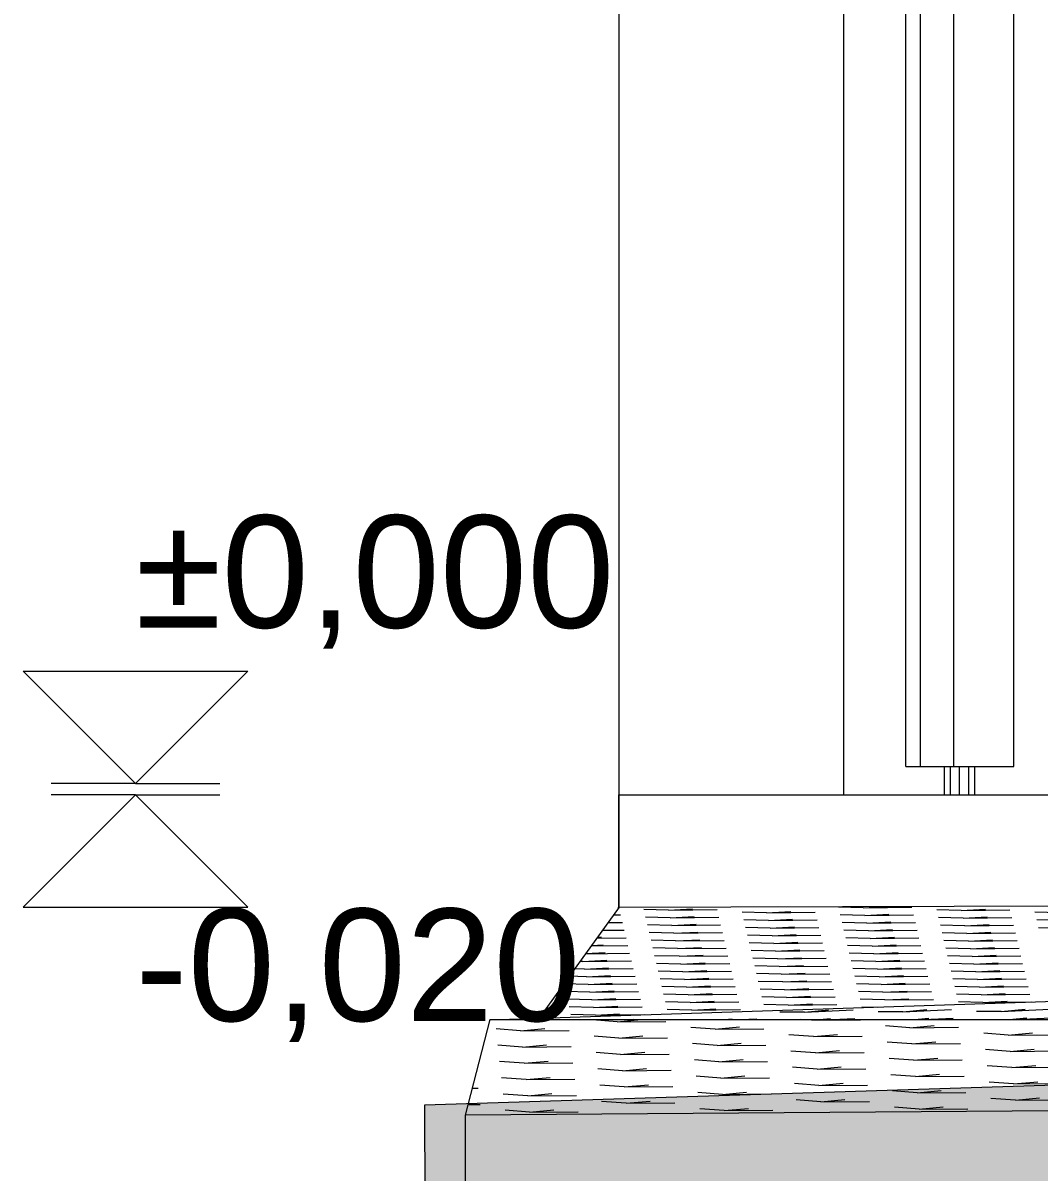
# Model space of a CAD drawing. Header units: millimetres. Extents: x 239748 to 326588, y -19262 to 5561.
# Drawn here: x 296646 to 298455, y -4817 to -2770 of the extents above; entities that cross this region are included whole.
import ezdxf

# ---------------------------------------------------------------- set-up
doc = ezdxf.new("R2010")
doc.units = ezdxf.units.MM
doc.header["$MEASUREMENT"] = 0
for name, color, linetype, lineweight in [('New_   _3D_Pen_No__1', 7, 'Continuous', 13), ('New_0_Pen_No__1', 7, 'Continuous', 13), ('New_2D Drafting - General_Pen_No__1', 7, 'Continuous', 13), ('New_Dimensioning - General_Pen_No__1', 7, 'Continuous', 13), ('New_HALJASTUS_Pen_No__1', 7, 'Continuous', 13), ('New_Site & Landscape - Terrain_Pen_No__1', 7, 'Continuous', 13), ('New_Structural - Bearing_Pen_No__1', 7, 'Continuous', 13)]:
    doc.layers.add(name, color=color, linetype=linetype, lineweight=lineweight)
for name, color, linetype, lineweight, true_color in [('New_2D Drafting - General_Pen_No__61', 7, 'Continuous', 20, 0x6a6a6a), ('New_Site & Landscape - Terrain_Pen_No__180', 7, 'Continuous', 15, 0xd6cda7), ('New_Site & Landscape - Terrain_Pen_No__93', 7, 'Continuous', 13, 0xa2a233)]:
    doc.layers.add(name, color=color, linetype=linetype, lineweight=lineweight, true_color=true_color)
doc.styles.add('GENERATED_STYLE_1', font='')
doc.styles.get('GENERATED_STYLE_1').set_extended_font_data('Arial')

msp = doc.modelspace()

# ---------------------------------------------------------------- hatches: boundary and pattern name
at = {"layer": 'New_2D Drafting - General_Pen_No__61', "linetype": 'Continuous', "lineweight": 20, "true_color": 0x6a6a6a}
h = msp.add_hatch(dxfattribs=at)
h.set_pattern_fill('Dashed_0002', color=251, style=0, pattern_type=2)
h.set_pattern_definition([(45, (649171.04, -4123.63), (-183.84776, 183.84776), [195, -65]), (45, (649171.04, -3939.78), (-183.84776, 183.84776), [195, -65])])
h.paths.add_polyline_path([(304790.6827, -4460.3759), (297360.3741, -4696.2383), (297432.4505, -19262.3247), (325883.6342, -19262.3247), (325883.2965, -4496.7853), (312832.5286, -4370.8818), (307073.8019, -4409.8695)])
at = {"layer": 'New_Site & Landscape - Terrain_Pen_No__180', "linetype": 'Continuous', "lineweight": 0, "true_color": 0x353329}
msp.add_hatch(color=250, dxfattribs=at).paths.add_polyline_path([(297432.4505, -19262.3247), (325883.6342, -19262.3247), (325883.6342, -4496.7884), (313274.2348, -4382.3441), (308962.5578, -4382.3438), (306735.3088, -4414.8025), (302168.1642, -4521.8361), (298486.9827, -4705.949), (297432.4505, -4713.9502)])

# ---------------------------------------------------------------- linework, layer by layer
at = {"layer": 'New_   _3D_Pen_No__1', "color": 7, "linetype": 'Continuous', "lineweight": 13}
for p, q in [((297706.5792, -4143.6284), (302406.5792, -4143.6284)), ((297706.5792, -4343.6284), (297706.5792, -4143.6284))]:
    msp.add_line(p, q, dxfattribs=at)
at = {"layer": 'New_0_Pen_No__1', "color": 7, "linetype": 'Continuous', "lineweight": 13}
for p, q in [((297706.3919, -4343.6284), (297706.3919, -4143.6284)), ((297706.3919, -4143.6284), (297706.5792, -4143.6284))]:
    msp.add_line(p, q, dxfattribs=at)
at = {"layer": 'New_2D Drafting - General_Pen_No__1', "color": 7, "linetype": 'Continuous', "lineweight": 13, "flags": 128}
msp.add_lwpolyline([(304790.6827, -4460.3759), (297360.3741, -4696.2383), (297432.4505, -19262.3247), (325883.6342, -19262.3247), (325883.2965, -4496.7853), (312832.5286, -4370.8818), (307073.8019, -4409.8695)], close=True, dxfattribs=at)
at = {"layer": 'New_Dimensioning - General_Pen_No__1', "color": 7, "linetype": 'Continuous', "lineweight": 13}
for p, q in [((296846.0143, -4123.6284), (296646.0143, -3923.6284)), ((296646.0143, -3923.6284), (297046.0143, -3923.6284)), ((297046.0143, -3923.6284), (296846.0143, -4123.6284)), ((296846.0143, -4123.6284), (296696.0143, -4123.6284)), ((296846.0143, -4123.6284), (296996.0143, -4123.6284)), ((296846.0143, -4143.6284), (296646.0143, -4343.6284)), ((296846.0143, -4143.6284), (296696.0143, -4143.6284)), ((296846.0143, -4143.6284), (296996.0143, -4143.6284)), ((297046.0143, -4343.6284), (296846.0143, -4143.6284)), ((296646.0143, -4343.6284), (297046.0143, -4343.6284))]:
    msp.add_line(p, q, dxfattribs=at)
at = {"layer": 'New_HALJASTUS_Pen_No__1', "color": 7, "linetype": 'Continuous', "lineweight": 13}
for p, q in [((297706.5792, -4343.6284), (297704.6764, -4343.6284)), ((297704.6764, -4343.6284), (297706.5792, -4343.6437)), ((297704.6764, -4343.6284), (297704.6764, -4346.2744))]:
    msp.add_line(p, q, dxfattribs=at)
at = {"layer": 'New_Site & Landscape - Terrain_Pen_No__1', "color": 7, "linetype": 'Continuous', "lineweight": 13}
for p, q in [((304198.9271, -4324.3851), (297511.399, -4543.6284)), ((297706.5792, -4343.6284), (304104.3477, -4323.7746)), ((297706.5792, -4343.6284), (297563.9898, -4541.9043)), ((297696.7555, -4357.2888), (297709.2493, -4357.13)), ((297794.2448, -4349.1905), (297750.5427, -4348.0312)), ((297794.2448, -4349.1905), (297837.144, -4346.9305)), ((297794.2448, -4349.1905), (297880.8461, -4348.0898)), ((297969.0532, -4353.8278), (297925.3511, -4352.6685)), ((297969.0532, -4353.8278), (298011.9524, -4351.5678)), ((297969.0532, -4353.8278), (298055.6545, -4352.7271)), ((298140.65, -4344.7876), (298096.9479, -4343.6283)), ((298143.8616, -4358.4651), (298100.1595, -4357.3058)), ((298140.65, -4344.7876), (298183.5492, -4342.5276)), ((298140.65, -4344.7876), (298227.2513, -4343.6869)), ((298143.8616, -4358.4651), (298186.7608, -4356.205)), ((298143.8616, -4358.4651), (298230.4629, -4357.3643)), ((298315.4584, -4349.4249), (298271.7563, -4348.2656)), ((298315.4584, -4349.4249), (298358.3576, -4347.1649)), ((298315.4584, -4349.4249), (298402.0597, -4348.3242)), ((298490.2668, -4354.0622), (298446.5647, -4352.9029)), ((297686.7991, -4371.1336), (297712.4609, -4370.8074)), ((297797.4564, -4362.868), (297753.7543, -4361.7087)), ((297800.668, -4376.5454), (297756.9659, -4375.3861)), ((297797.4564, -4362.868), (297840.3556, -4360.6079)), ((297797.4564, -4362.868), (297884.0577, -4361.7673)), ((297800.668, -4376.5454), (297843.5672, -4374.2854)), ((297800.668, -4376.5454), (297887.2693, -4375.4447)), ((297972.2648, -4367.5052), (297928.5627, -4366.3459)), ((297975.4764, -4381.1827), (297931.7743, -4380.0234)), ((297972.2648, -4367.5052), (298015.164, -4365.2452)), ((297972.2648, -4367.5052), (298058.8661, -4366.4045)), ((297975.4764, -4381.1827), (298018.3756, -4378.9226)), ((297975.4764, -4381.1827), (298062.0777, -4380.082)), ((298147.0732, -4372.1425), (298103.3711, -4370.9832)), ((298147.0732, -4372.1425), (298189.9724, -4369.8825)), ((298147.0732, -4372.1425), (298233.6745, -4371.0418)), ((298318.67, -4363.1023), (298274.9679, -4361.943)), ((298321.8816, -4376.7798), (298278.1795, -4375.6205)), ((298318.67, -4363.1023), (298361.5692, -4360.8423)), ((298318.67, -4363.1023), (298405.2713, -4362.0016)), ((298321.8816, -4376.7798), (298364.7808, -4374.5197)), ((298321.8816, -4376.7798), (298408.4829, -4375.6791)), ((298493.4784, -4367.7396), (298449.7763, -4366.5803)), ((297666.8862, -4398.8232), (297718.8841, -4398.1623)), ((297667.92, -4397.3856), (297675.182, -4397.003)), ((297676.8426, -4384.9784), (297715.6725, -4384.4849)), ((297803.8796, -4390.2228), (297760.1775, -4389.0635)), ((297803.8796, -4390.2228), (297846.7788, -4387.9628)), ((297803.8796, -4390.2228), (297890.4809, -4389.1221)), ((297978.688, -4394.8601), (297934.9859, -4393.7008)), ((297978.688, -4394.8601), (298021.5872, -4392.6001)), ((297978.688, -4394.8601), (298065.2893, -4393.7594)), ((298150.2848, -4385.8199), (298106.5827, -4384.6606)), ((298153.4964, -4399.4974), (298109.7943, -4398.3381)), ((298150.2848, -4385.8199), (298193.184, -4383.5599)), ((298150.2848, -4385.8199), (298236.8861, -4384.7192)), ((298153.4964, -4399.4974), (298196.3956, -4397.2373)), ((298153.4964, -4399.4974), (298240.0977, -4398.3967)), ((298325.0932, -4390.4572), (298281.3911, -4389.2979)), ((298325.0932, -4390.4572), (298367.9924, -4388.1972)), ((298325.0932, -4390.4572), (298411.6945, -4389.3565)), ((298496.69, -4381.417), (298452.9879, -4380.2577)), ((297656.9297, -4412.668), (297722.0957, -4411.8397)), ((297657.5702, -4411.7774), (297678.3936, -4410.6804)), ((297807.0912, -4403.9003), (297763.3891, -4402.741)), ((297810.3028, -4417.5777), (297766.6007, -4416.4184)), ((297807.0912, -4403.9003), (297849.9904, -4401.6402)), ((297807.0912, -4403.9003), (297893.6925, -4402.7996)), ((297810.3028, -4417.5777), (297853.202, -4415.3177)), ((297810.3028, -4417.5777), (297896.9041, -4416.477)), ((297981.8996, -4408.5375), (297938.1975, -4407.3782)), ((297981.8996, -4408.5375), (298024.7988, -4406.2775)), ((297981.8996, -4408.5375), (298068.5009, -4407.4368)), ((297985.1112, -4422.215), (298028.0104, -4419.9549)), ((298156.708, -4413.1748), (298113.0059, -4412.0155)), ((298156.708, -4413.1748), (298199.6072, -4410.9148)), ((298156.708, -4413.1748), (298243.3093, -4412.0741)), ((298328.3048, -4404.1346), (298284.6027, -4402.9753)), ((298331.5164, -4417.8121), (298287.8143, -4416.6528)), ((298328.3048, -4404.1346), (298371.204, -4401.8746)), ((298328.3048, -4404.1346), (298414.9061, -4403.0339)), ((298331.5164, -4417.8121), (298374.4156, -4415.552)), ((298331.5164, -4417.8121), (298418.1177, -4416.7114)), ((297641.9176, -4440.2953), (297637.1525, -4440.1689)), ((297641.9176, -4440.2953), (297684.8168, -4438.0353)), ((297641.9176, -4440.2953), (297728.5189, -4439.1946)), ((297646.9733, -4426.5128), (297725.3073, -4425.5172)), ((297647.2203, -4426.1693), (297681.6052, -4424.3578)), ((297813.5144, -4431.2552), (297769.8123, -4430.0958)), ((297813.5144, -4431.2552), (297856.4136, -4428.9951)), ((297813.5144, -4431.2552), (297900.1157, -4430.1544)), ((297985.1112, -4422.215), (297941.4091, -4421.0557)), ((297988.3228, -4435.8924), (297944.6207, -4434.7331)), ((297985.1112, -4422.215), (298071.7125, -4421.1143)), ((297988.3228, -4435.8924), (298031.222, -4433.6324)), ((297988.3228, -4435.8924), (298074.9241, -4434.7917)), ((298159.9196, -4426.8523), (298116.2175, -4425.6929)), ((298163.1312, -4440.5297), (298119.4291, -4439.3704)), ((298159.9196, -4426.8523), (298202.8188, -4424.5922)), ((298159.9196, -4426.8523), (298246.5209, -4425.7515)), ((298163.1312, -4440.5297), (298206.0304, -4438.2696)), ((298163.1312, -4440.5297), (298249.7325, -4439.429)), ((298334.728, -4431.4895), (298291.0259, -4430.3302)), ((298334.728, -4431.4895), (298377.6272, -4429.2295)), ((298334.728, -4431.4895), (298421.3293, -4430.3888)), ((297645.1292, -4453.9728), (297627.5607, -4453.5067)), ((297645.1292, -4453.9728), (297688.0284, -4451.7127)), ((297645.1292, -4453.9728), (297731.7305, -4452.872)), ((297816.726, -4444.9326), (297773.0239, -4443.7733)), ((297819.9376, -4458.61), (297776.2355, -4457.4507)), ((297816.726, -4444.9326), (297859.6252, -4442.6725)), ((297816.726, -4444.9326), (297903.3273, -4443.8319)), ((297819.9376, -4458.61), (297862.8368, -4456.35)), ((297819.9376, -4458.61), (297906.5389, -4457.5093)), ((297991.5344, -4449.5699), (297947.8323, -4448.4105)), ((297991.5344, -4449.5699), (298034.4336, -4447.3098)), ((297991.5344, -4449.5699), (298078.1357, -4448.4691)), ((297994.746, -4463.2473), (298037.6452, -4460.9872)), ((298166.3428, -4454.2071), (298122.6407, -4453.0478)), ((298166.3428, -4454.2071), (298209.242, -4451.9471)), ((298166.3428, -4454.2071), (298252.9441, -4453.1064)), ((298337.9396, -4445.167), (298294.2375, -4444.0076)), ((298341.1512, -4458.8444), (298297.4491, -4457.6851)), ((298337.9396, -4445.167), (298380.8388, -4442.9069)), ((298337.9396, -4445.167), (298424.5409, -4444.0662)), ((298341.1512, -4458.8444), (298384.0504, -4456.5843)), ((298341.1512, -4458.8444), (298427.7525, -4457.7437)), ((297651.5524, -4481.3276), (297608.377, -4480.1823)), ((297648.3408, -4467.6502), (297617.9688, -4466.8445)), ((297648.3408, -4467.6502), (297691.24, -4465.3902)), ((297648.3408, -4467.6502), (297734.9421, -4466.5495)), ((297651.5524, -4481.3276), (297694.4516, -4479.0676)), ((297651.5524, -4481.3276), (297738.1537, -4480.2269)), ((297823.1492, -4472.2875), (297779.4471, -4471.1281)), ((297823.1492, -4472.2875), (297866.0484, -4470.0274)), ((297823.1492, -4472.2875), (297909.7505, -4471.1867)), ((297994.746, -4463.2473), (297951.0439, -4462.088)), ((297997.9576, -4476.9247), (297954.2555, -4475.7654)), ((297994.746, -4463.2473), (298081.3473, -4462.1466)), ((297997.9576, -4476.9247), (298040.8568, -4474.6647)), ((297997.9576, -4476.9247), (298084.5589, -4475.824)), ((298169.5544, -4467.8846), (298125.8523, -4466.7252)), ((298172.766, -4481.562), (298129.0639, -4480.4027)), ((298169.5544, -4467.8846), (298212.4536, -4465.6245)), ((298169.5544, -4467.8846), (298256.1557, -4466.7838)), ((298172.766, -4481.562), (298215.6652, -4479.3019)), ((298172.766, -4481.562), (298259.3673, -4480.4613)), ((298344.3628, -4472.5218), (298300.6607, -4471.3625)), ((298344.3628, -4472.5218), (298387.262, -4470.2618)), ((298344.3628, -4472.5218), (298430.9641, -4471.4211)), ((297654.764, -4495.0051), (297611.0619, -4493.8457)), ((297654.764, -4495.0051), (297697.6632, -4492.745)), ((297654.764, -4495.0051), (297741.3653, -4493.9043)), ((297826.3608, -4485.9649), (297782.6587, -4484.8056)), ((297829.5724, -4499.6423), (297785.8703, -4498.483)), ((297826.3608, -4485.9649), (297869.26, -4483.7049)), ((297826.3608, -4485.9649), (297912.9621, -4484.8642)), ((297829.5724, -4499.6423), (297872.4716, -4497.3823)), ((297829.5724, -4499.6423), (297916.1737, -4498.5416)), ((298001.1692, -4490.6022), (297957.4671, -4489.4428)), ((298001.1692, -4490.6022), (298044.0684, -4488.3421)), ((298001.1692, -4490.6022), (298087.7705, -4489.5014)), ((298004.3808, -4504.2796), (298047.28, -4502.0196)), ((298175.9776, -4495.2394), (298132.2755, -4494.0801)), ((298175.9776, -4495.2394), (298218.8768, -4492.9794)), ((298175.9776, -4495.2394), (298262.5789, -4494.1387)), ((298347.5744, -4486.1993), (298303.8723, -4485.0399)), ((298350.786, -4499.8767), (298307.0839, -4498.7174)), ((298347.5744, -4486.1993), (298390.4736, -4483.9392)), ((298347.5744, -4486.1993), (298434.1757, -4485.0985)), ((298350.786, -4499.8767), (298393.6852, -4497.6167)), ((298350.786, -4499.8767), (298437.3873, -4498.776)), ((297657.9756, -4508.6825), (297614.2735, -4507.5232)), ((297661.1872, -4522.3599), (297617.4851, -4521.2006)), ((297657.9756, -4508.6825), (297700.8748, -4506.4225)), ((297657.9756, -4508.6825), (297744.5769, -4507.5818)), ((297661.1872, -4522.3599), (297704.0864, -4520.0999)), ((297661.1872, -4522.3599), (297747.7885, -4521.2592)), ((297832.784, -4513.3198), (297789.0819, -4512.1604)), ((297832.784, -4513.3198), (297875.6832, -4511.0597)), ((297832.784, -4513.3198), (297919.3853, -4512.219)), ((298004.3808, -4504.2796), (297960.6787, -4503.1203)), ((298007.5924, -4517.957), (297963.8903, -4516.7977)), ((298004.3808, -4504.2796), (298090.9821, -4503.1789)), ((298007.5924, -4517.957), (298050.4916, -4515.697)), ((298007.5924, -4517.957), (298094.1937, -4516.8563)), ((298179.1892, -4508.9169), (298135.4871, -4507.7575)), ((298166.1486, -4522.1632), (298138.6987, -4521.435)), ((298179.1892, -4508.9169), (298222.0884, -4506.6568)), ((298179.1892, -4508.9169), (298265.7905, -4507.8161)), ((298353.9976, -4513.5541), (298310.2955, -4512.3948)), ((298353.9976, -4513.5541), (298396.8968, -4511.2941)), ((298353.9976, -4513.5541), (298440.5989, -4512.4534)), ((297476.8529, -4543.6284), (297432.4505, -4713.9502)), ((297476.8529, -4543.6284), (299141.6135, -4543.6284)), ((297557.4905, -4543.6284), (297558.1824, -4543.564)), ((297572.2999, -4530.3488), (297576.1917, -4530.2994)), ((297597.5169, -4543.6284), (297601.8845, -4543.4196)), ((297664.3988, -4536.0374), (297620.6967, -4534.8781)), ((297664.3988, -4536.0374), (297707.298, -4533.7773)), ((297664.3988, -4536.0374), (297751.0001, -4534.9366)), ((297726.0995, -4543.6284), (297732.9908, -4542.9865)), ((297760.2469, -4543.6284), (297776.6929, -4542.8422)), ((297835.9956, -4526.9972), (297792.2935, -4525.8379)), ((297835.9956, -4526.9972), (297878.8948, -4524.7372)), ((297835.9956, -4526.9972), (297922.5969, -4525.8965)), ((297894.7086, -4543.6284), (297907.7992, -4542.4091)), ((297922.9769, -4543.6284), (297951.5013, -4542.2647)), ((298036.4968, -4530.4209), (297992.7947, -4530.5652)), ((298049.3432, -4545.1102), (298029.6195, -4543.6284)), ((298036.4968, -4530.4209), (298123.0981, -4526.2804)), ((298036.4968, -4530.4209), (298079.396, -4526.4248)), ((298049.3432, -4545.1102), (298065.3846, -4543.6284)), ((298063.3177, -4543.6284), (298082.6076, -4541.8316)), ((298085.707, -4543.6284), (298126.3097, -4541.6872)), ((298211.3052, -4529.8434), (298167.6031, -4529.9878)), ((298211.3052, -4529.8434), (298297.9065, -4525.703)), ((298211.3052, -4529.8434), (298254.2044, -4525.8473)), ((298231.9267, -4543.6284), (298257.416, -4541.2541)), ((298248.437, -4543.6284), (298301.1181, -4541.1098)), ((298386.1136, -4529.2659), (298342.4115, -4529.4103)), ((298386.1136, -4529.2659), (298472.7149, -4525.1255)), ((298386.1136, -4529.2659), (298429.0128, -4525.2699)), ((298400.5358, -4543.6284), (298432.2244, -4540.6766)), ((298411.167, -4543.6284), (298475.9265, -4540.5323)), ((297531.3412, -4563.6792), (297487.6391, -4560.3959)), ((297531.3412, -4563.6792), (297574.2404, -4559.7164)), ((297531.3412, -4563.6792), (297617.9425, -4562.9997)), ((297702.938, -4547.8282), (297659.2359, -4544.545)), ((297702.938, -4547.8282), (297745.8372, -4543.8655)), ((297702.938, -4547.8282), (297789.5393, -4547.1487)), ((297877.7464, -4560.9612), (297834.0443, -4557.6779)), ((297877.7464, -4560.9612), (297920.6456, -4556.9985)), ((297877.7464, -4560.9612), (297964.3477, -4560.2817)), ((298049.3432, -4545.1102), (298135.9445, -4544.4308)), ((298224.1516, -4558.2432), (298180.4495, -4554.96)), ((298224.1516, -4558.2432), (298267.0508, -4554.2805)), ((298224.1516, -4558.2432), (298310.7529, -4557.5637)), ((297706.1496, -4576.8121), (297662.4475, -4573.5289)), ((297706.1496, -4576.8121), (297749.0488, -4572.8494)), ((297706.1496, -4576.8121), (297792.7509, -4576.1326)), ((298052.5548, -4574.0942), (298008.8527, -4570.8109)), ((298052.5548, -4574.0942), (298095.454, -4570.1314)), ((298052.5548, -4574.0942), (298139.1561, -4573.4147)), ((298227.3632, -4587.2271), (298183.6611, -4583.9439)), ((298227.3632, -4587.2271), (298270.2624, -4583.2644)), ((298398.96, -4571.3762), (298355.2579, -4568.0929)), ((298398.96, -4571.3762), (298441.8592, -4567.4135)), ((298398.96, -4571.3762), (298485.5613, -4570.6967)), ((297534.5528, -4592.6631), (297490.8507, -4589.3798)), ((297534.5528, -4592.6631), (297577.452, -4588.7003)), ((297534.5528, -4592.6631), (297621.1541, -4591.9836)), ((297709.3612, -4605.7961), (297665.6591, -4602.5128)), ((297709.3612, -4605.7961), (297752.2604, -4601.8333)), ((297709.3612, -4605.7961), (297795.9625, -4605.1166)), ((297880.958, -4589.9451), (297837.2559, -4586.6619)), ((297880.958, -4589.9451), (297923.8572, -4585.9824)), ((297880.958, -4589.9451), (297967.5593, -4589.2656)), ((298055.7664, -4603.0781), (298012.0643, -4599.7948)), ((298055.7664, -4603.0781), (298098.6656, -4599.1153)), ((298055.7664, -4603.0781), (298142.3677, -4602.3986)), ((298227.3632, -4587.2271), (298313.9645, -4586.5476)), ((298402.1716, -4600.3601), (298358.4695, -4597.0769)), ((298402.1716, -4600.3601), (298445.0708, -4596.3974)), ((298402.1716, -4600.3601), (298488.7729, -4599.6806)), ((297537.7644, -4621.647), (297494.0623, -4618.3638)), ((297537.7644, -4621.647), (297580.6636, -4617.6843)), ((297537.7644, -4621.647), (297624.3657, -4620.9675)), ((297884.1696, -4618.929), (297840.4675, -4615.6458)), ((297884.1696, -4618.929), (297927.0688, -4614.9663)), ((297884.1696, -4618.929), (297970.7709, -4618.2495)), ((298230.5748, -4616.2111), (298186.8727, -4612.9278)), ((298230.5748, -4616.2111), (298273.474, -4612.2483)), ((298230.5748, -4616.2111), (298317.1761, -4615.5316)), ((298405.3832, -4629.344), (298448.2824, -4625.3813)), ((297452.5581, -4636.8201), (297452.7689, -4636.8185)), ((297712.5728, -4634.78), (297668.8707, -4631.4967)), ((297712.5728, -4634.78), (297755.472, -4630.8172)), ((297712.5728, -4634.78), (297799.1741, -4634.1005)), ((297887.3812, -4647.9129), (297843.6791, -4644.6297)), ((297887.3812, -4647.9129), (297930.2804, -4643.9502)), ((298058.978, -4632.062), (298015.2759, -4628.7788)), ((298058.978, -4632.062), (298101.8772, -4628.0993)), ((298058.978, -4632.062), (298145.5793, -4631.3825)), ((298233.7864, -4645.195), (298190.0843, -4641.9117)), ((298233.7864, -4645.195), (298276.6856, -4641.2322)), ((298233.7864, -4645.195), (298320.3877, -4644.5155)), ((298405.3832, -4629.344), (298361.6811, -4626.0608)), ((298405.3832, -4629.344), (298491.9845, -4628.6645)), ((297444.98, -4665.8887), (297455.9805, -4665.8024)), ((297540.976, -4650.6309), (297497.2739, -4647.3477)), ((297540.976, -4650.6309), (297583.8752, -4646.6682)), ((297540.976, -4650.6309), (297627.5773, -4649.9514)), ((297715.7844, -4663.7639), (297672.0823, -4660.4807)), ((297715.7844, -4663.7639), (297758.6836, -4659.8012)), ((297715.7844, -4663.7639), (297802.3857, -4663.0844)), ((297887.3812, -4647.9129), (297973.9825, -4647.2335)), ((298062.1896, -4661.0459), (298018.4875, -4657.7627)), ((298062.1896, -4661.0459), (298105.0888, -4657.0832)), ((298062.1896, -4661.0459), (298148.7909, -4660.3664)), ((298408.5948, -4658.328), (298364.8927, -4655.0447)), ((298408.5948, -4658.328), (298451.494, -4654.3652)), ((298408.5948, -4658.328), (298495.1961, -4657.6485)), ((297544.1876, -4679.6148), (297500.4855, -4676.3316)), ((297544.1876, -4679.6148), (297587.0868, -4675.6521)), ((297544.1876, -4679.6148), (297630.7889, -4678.9353)), ((297890.5928, -4676.8969), (297846.8907, -4673.6136)), ((297890.5928, -4676.8969), (297933.492, -4672.9341)), ((297890.5928, -4676.8969), (297977.1941, -4676.2174)), ((298065.4012, -4690.0298), (298021.6991, -4686.7466)), ((298065.4012, -4690.0298), (298108.3004, -4686.0671)), ((298236.998, -4674.1789), (298193.2959, -4670.8957)), ((298236.998, -4674.1789), (298279.8972, -4670.2162)), ((298236.998, -4674.1789), (298323.5993, -4673.4994)), ((298411.8064, -4687.3119), (298368.1043, -4684.0286)), ((298411.8064, -4687.3119), (298454.7056, -4683.3491)), ((298411.8064, -4687.3119), (298498.4077, -4686.6324)), ((297437.4019, -4694.9573), (297459.1921, -4694.7863)), ((297547.3992, -4708.5988), (297503.6971, -4705.3155)), ((297547.3992, -4708.5988), (297590.2984, -4704.636)), ((297718.996, -4692.7478), (297675.2939, -4689.4646)), ((297718.996, -4692.7478), (297761.8952, -4688.7851)), ((297718.996, -4692.7478), (297805.5973, -4692.0683)), ((297893.8044, -4705.8808), (297850.1023, -4702.5975)), ((297893.8044, -4705.8808), (297936.7036, -4701.9181)), ((297893.8044, -4705.8808), (297980.4057, -4705.2013)), ((298065.4012, -4690.0298), (298152.0025, -4689.3504)), ((298240.2096, -4703.1628), (298196.5075, -4699.8796)), ((298240.2096, -4703.1628), (298283.1088, -4699.2001)), ((298240.2096, -4703.1628), (298326.8109, -4702.4833)), ((297547.3992, -4708.5988), (297634.0005, -4707.9193))]:
    msp.add_line(p, q, dxfattribs=at)
at = {"layer": 'New_Site & Landscape - Terrain_Pen_No__93', "color": 55, "linetype": 'Continuous', "lineweight": 13, "true_color": 0xa2a233}
msp.add_line((297432.4505, -4713.9502), (297432.4505, -19262.3247), dxfattribs=at)
at = {"layer": 'New_Site & Landscape - Terrain_Pen_No__93', "color": 55, "linetype": 'Continuous', "lineweight": 13, "true_color": 0xa2a233, "flags": 128}
msp.add_lwpolyline([(325883.6342, -4496.7884), (313274.2348, -4382.3441), (308962.5578, -4382.3438), (306735.3088, -4414.8025), (302168.1642, -4521.8361), (298486.9827, -4705.949), (297432.4505, -4713.9502)], dxfattribs=at)
at = {"layer": 'New_Structural - Bearing_Pen_No__1', "color": 7, "linetype": 'Continuous', "lineweight": 13}
for p, q in [((297706.5792, -4143.6284), (297706.5792, -1323.6284)), ((298106.5792, -4143.6284), (298106.5792, -1323.6284)), ((298216.6115, -4093.6284), (298216.6115, -1323.6284)), ((298242.9692, -4093.6284), (298242.9692, -1323.6284)), ((298302.2469, -4093.6284), (298302.2469, -1323.6284)), ((298408.6214, -4093.6284), (298408.6214, -1323.6284)), ((298216.6115, -4093.6284), (298242.9692, -4093.6284)), ((298242.9692, -4093.6284), (298302.2469, -4093.6284)), ((298285.582, -4143.6284), (298285.582, -4093.6284)), ((298296.201, -4143.6284), (298296.201, -4093.6284)), ((298302.2469, -4093.6284), (298408.6214, -4093.6284)), ((298312.0083, -4143.6284), (298312.0083, -4093.6284)), ((298328.9448, -4143.6284), (298328.9448, -4093.6284)), ((298339.5823, -4143.6284), (298339.5823, -4093.6284))]:
    msp.add_line(p, q, dxfattribs=at)

# ---------------------------------------------------------------- texts
at = {"layer": 'New_Dimensioning - General_Pen_No__1', "color": 7, "lineweight": 13, "char_height": 200, "attachment_point": 7, "style": 'GENERATED_STYLE_1'}
for s, insert in [('\\A1;{\\pql;\\fArial|b0|i0|c0|p34;±0,000}', (296846.0143, -3883.6284)), ('\\A1;{\\pql;\\fArial|b0|i0|c0|p34;-0,020}', (296846.0143, -4583.6284))]:
    msp.add_mtext(s, dxfattribs=dict(at, insert=insert))

doc.saveas('drawing.dxf')
